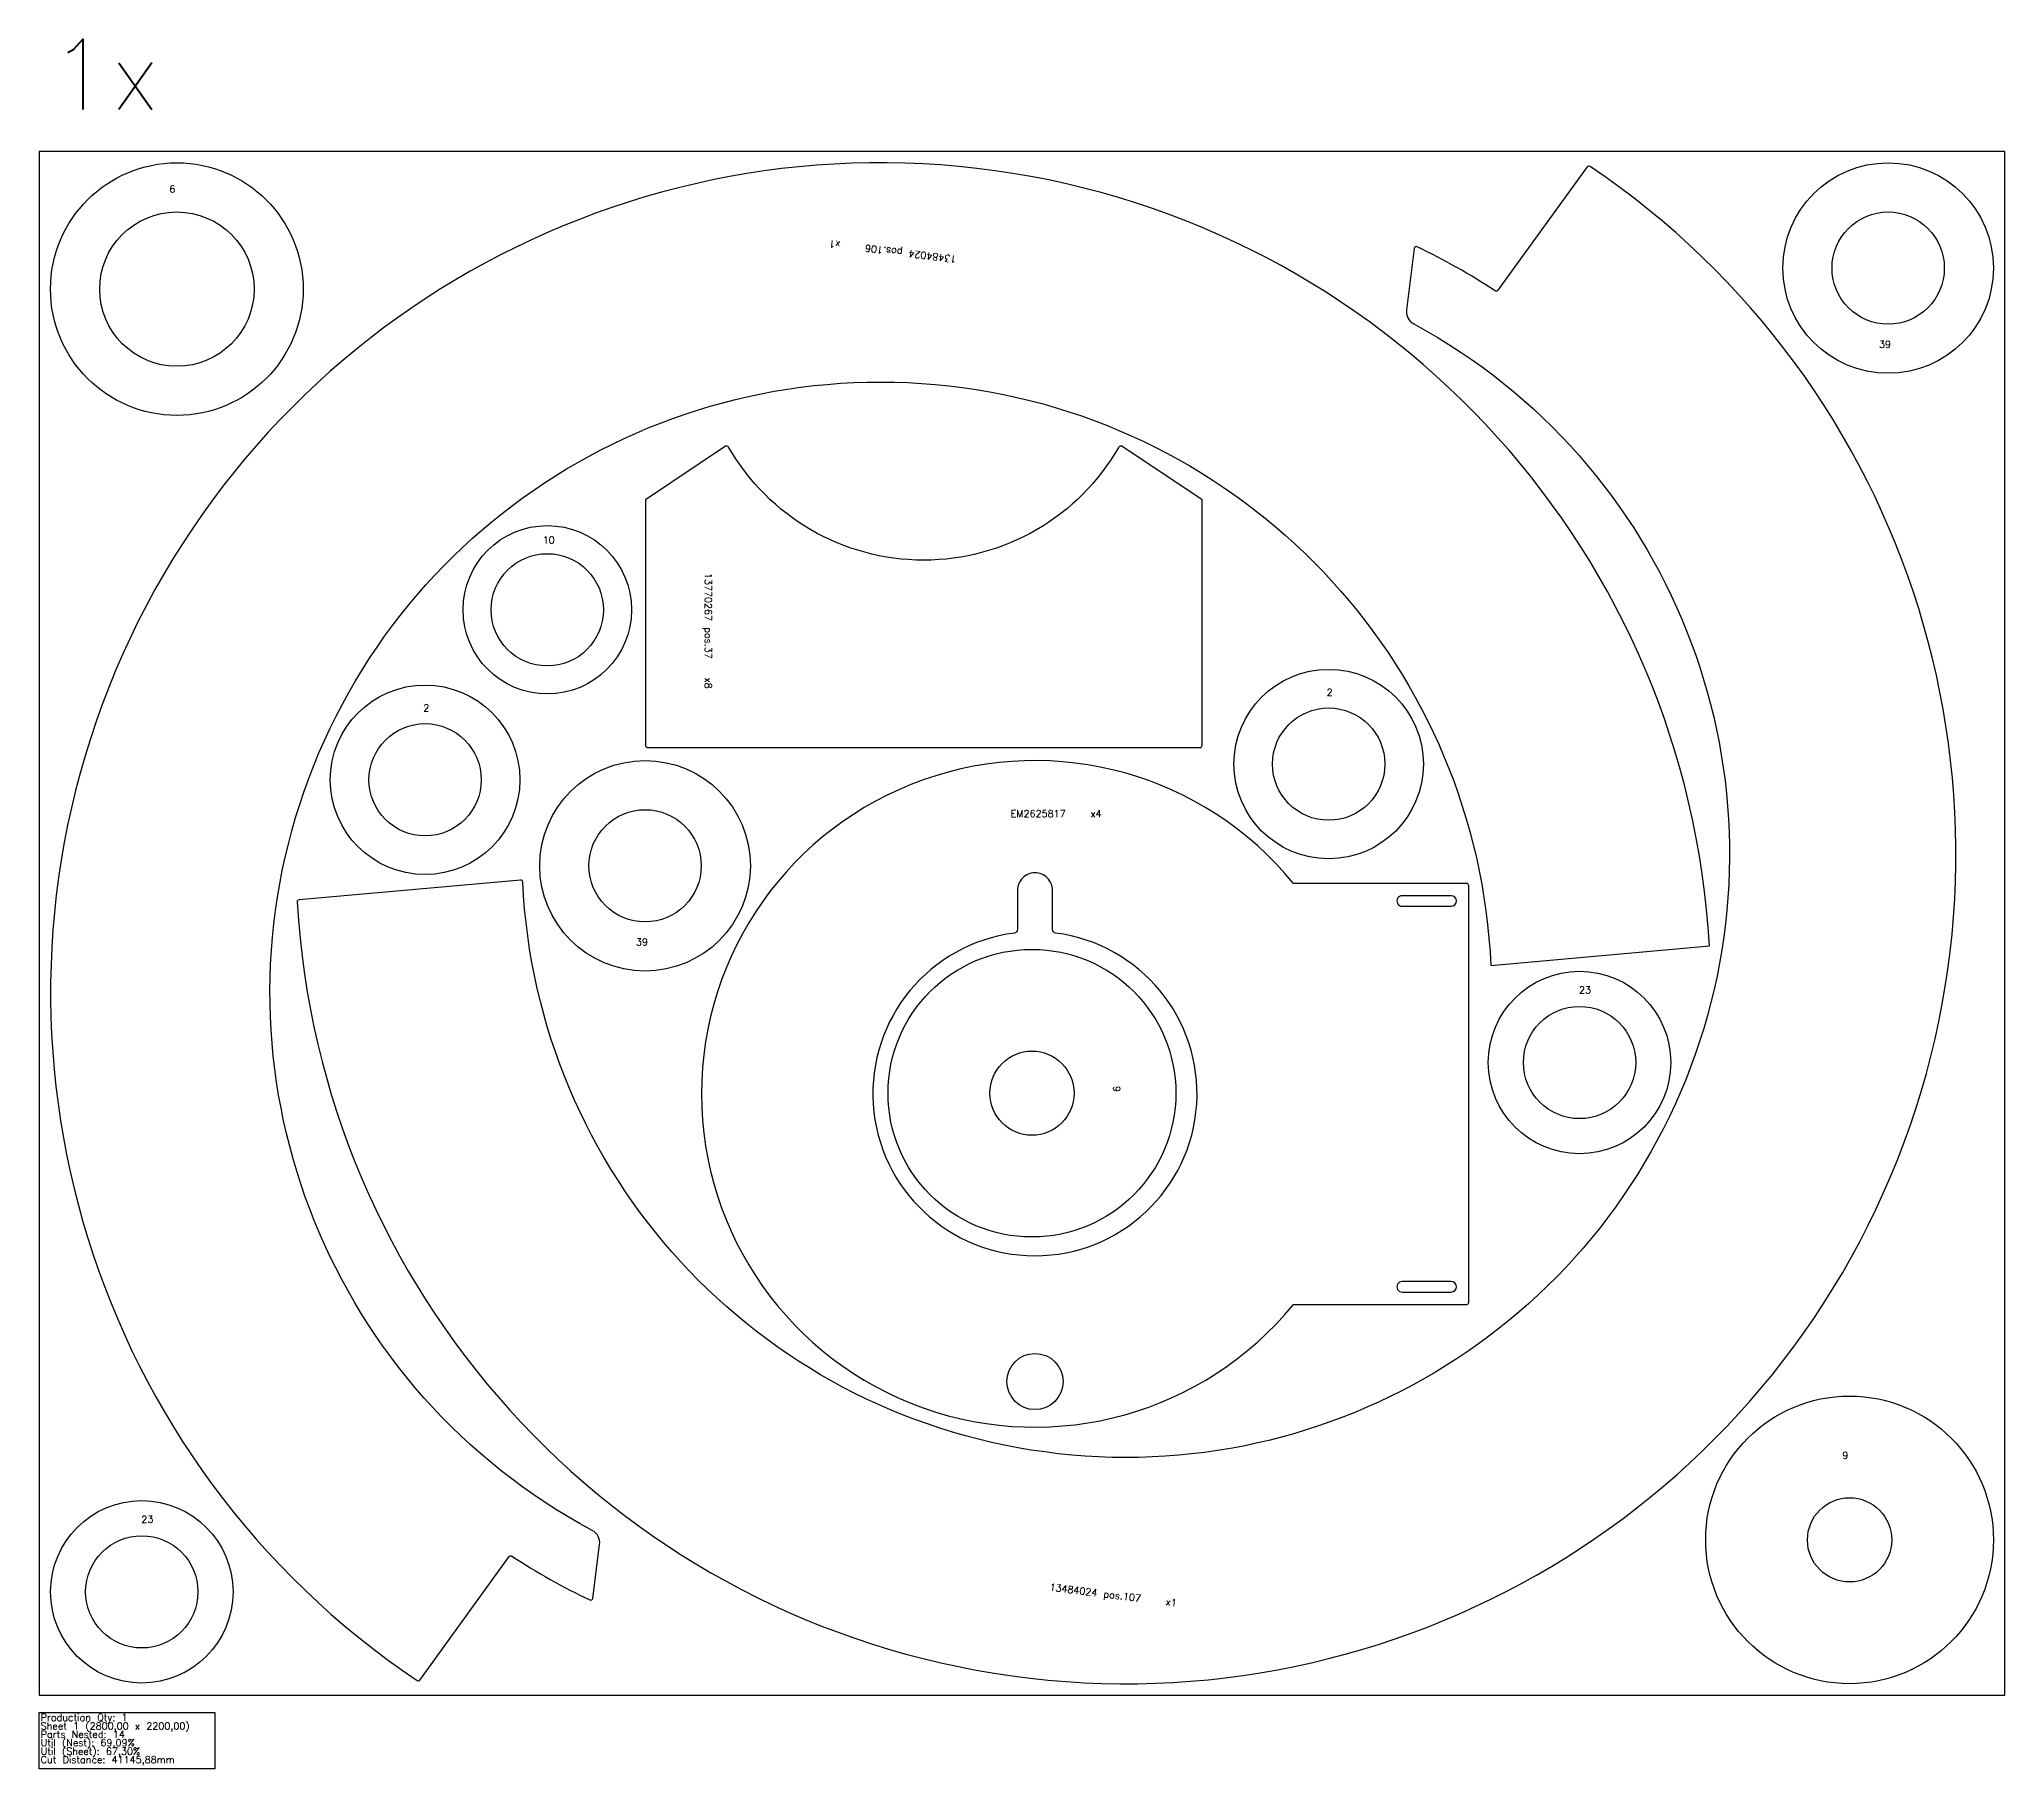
# Model space of a CAD drawing. Header units: millimetres. Extents: x 0 to 68500, y -105 to 2360.
# Drawn here: x 0 to 2800, y -105 to 2360 of the extents above; entities that cross this region are included whole.
import ezdxf

# ---------------------------------------------------------------- set-up
doc = ezdxf.new("R2010")
doc.units = ezdxf.units.MM
for name, color, linetype in [('--NestedParts--', 7, 'Continuous'), ('sheet', 24, 'Continuous'), ('Stats', 7, 'Continuous'), ('Texto', 7, 'Continuous')]:
    doc.layers.add(name, color=color, linetype=linetype)
doc.styles.get("Standard").update_dxf_attribs({"font": 'txt.shx'})

msp = doc.modelspace()

# ---------------------------------------------------------------- linework, layer by layer
at = {"layer": '--NestedParts--', "color": 7}
for points in [[(2379.3, 1068, 1.613118), (538.1, 20.7, 0.404687), (542.3, 21.4), (669.2, 197.3, -0.400742), (673.3, 198, 0.033236), (784.4, 135.5, 0.512047), (788.7, 137.8), (798.2, 214.5, 0.310161), (787.8, 234.6, -1.71977), (2067.9, 1039.8)], [(2209.3, 2178.9, 0.404687), (2205.2, 2178.2), (2078.1, 2002.5, -0.400742), (2074, 2001.7, 0.033236), (1962.9, 2064.3, 0.512047), (1958.7, 2062), (1947.7, 1974.7, 0.30896), (1958, 1954.6, -1.712385), (688.8, 1158.8, 0.426831), (685.6, 1161.7), (370.1, 1133.4, 0.405054), (367.4, 1130.3, 1.610906)], [(863.5, 1703.6), (863.5, 1353.6, 0.414214), (866.5, 1350.6), (1653.5, 1350.6, 0.414214), (1656.5, 1353.6), (1656.5, 1703.6), (1542.1, 1779.9, 0.434543), (1537.8, 1778.9, -0.580355), (982.1, 1778.9, 0.434543), (977.8, 1779.9)], [(2036.5, 559.9), (2036.5, 1153.9, 0.414214), (2033.5, 1156.9), (1786.7, 1156.9, 2.81091), (1786.7, 556.9), (2033.5, 556.9, 0.414214)], [(1447.8, 1086.1, -0.377354), (1443.5, 1091), (1443.5, 1146.9, 0.414214), (1418.5, 1171.9), (1418.5, 1171.9, 0.414214), (1393.5, 1146.9), (1393.5, 1091, -0.377354), (1389.1, 1086.1, 15.669515)], [(1941.5, 1124.4), (2011.5, 1124.4, 0.999936), (2011.5, 1139.4), (1941.5, 1139.4, 1.000064)], [(1941.5, 589.4, 1.000064), (1941.5, 574.4), (2011.5, 574.4, 0.999936), (2011.5, 589.4)]]:
    msp.add_lwpolyline(points, format="xyb", close=True, dxfattribs=at)
for centre, radius in [((196, 2004), 180), ((2634, 2034), 150), ((196, 2004), 110), ((2634, 2034), 80), ((723.7, 1546.9), 120), ((723.7, 1546.9), 80), ((1836.9, 1327), 135), ((549.6, 1304.6), 135), ((1836.9, 1327), 80), ((549.6, 1304.6), 80), ((863, 1182), 150), ((863, 1182), 80), ((1414.2, 857.9), 205), ((2194.3, 901.6), 130), ((2194.3, 901.6), 80), ((1414.2, 857.9), 60), ((1418.5, 446.9), 40), ((2579, 221.2), 205), ((2579, 221.2), 60), ((146, 147.1), 130), ((146, 147.1), 80)]:
    msp.add_circle(centre, radius, dxfattribs=at)
at = {"layer": 'sheet', "color": 7}
msp.add_lwpolyline([(0, 0), (2800, 0), (2800, 2200), (0, 2200)], close=True, dxfattribs=at)
at = {"layer": 'Stats', "color": 151}
msp.add_lwpolyline([(0, -25), (250, -25), (250, -105), (0, -105), (0, -25)], close=True, dxfattribs=at)

# ---------------------------------------------------------------- texts
at = {"insert": (14.8, 2360.1), "char_height": 100, "attachment_point": 1}
msp.add_mtext_dynamic_manual_height_columns('1x', width=283.974, gutter_width=1, heights=[0], dxfattribs=at)
at = {"layer": 'Stats', "color": 60}
for s, p in [('Production Qty: 1', (2, -37)), ('Sheet 1 (2800,00 x 2200,00)', (2, -49)), ('Parts Nested: 14', (2, -61)), ('Util (Nest): 69,09%', (2, -73)), ('Util (Sheet): 67,30%', (2, -85)), ('Cut Distance: 41145,88mm', (2, -97))]:
    msp.add_text(s, height=10, dxfattribs=at).set_placement(p)
at = {"layer": 'Texto', "color": 3, "char_height": 10, "attachment_point": 1}
for s, insert, width in [('6', (185.4, 2151.6), 25.724), ('39', (2620.9, 1930.2), 25.724), ('10', (717.2, 1651.4), 25.724), ('2', (1834.1, 1434.1), 25.724), ('2', (546.9, 1411.7), 25.724), ('EM2625817    x4', (1383.7, 1261.4), 285.4), ('39', (849.9, 1078.2), 25.724), ('23', (2193.4, 1009.9), 25.724), ('9', (2568.8, 346.9), 25.724), ('23', (145.2, 255.5), 25.724)]:
    msp.add_mtext(s, dxfattribs=dict(at, insert=insert, width=width))
for s, insert, width, rotation in [('13484024 pos.106    x1', (1305.8, 2041.3), 373.149, 172.8909), ('13770267 pos.37   x8', (958.2, 1599.5), 276.873, 270), ('9', (1539.9, 868.2), 25.724, 270), ('13484024 pos.107    x1', (1440, 159), 373.149, 352.844)]:
    msp.add_mtext(s, dxfattribs=dict(at, insert=insert, width=width, rotation=rotation))

doc.saveas('drawing.dxf')
